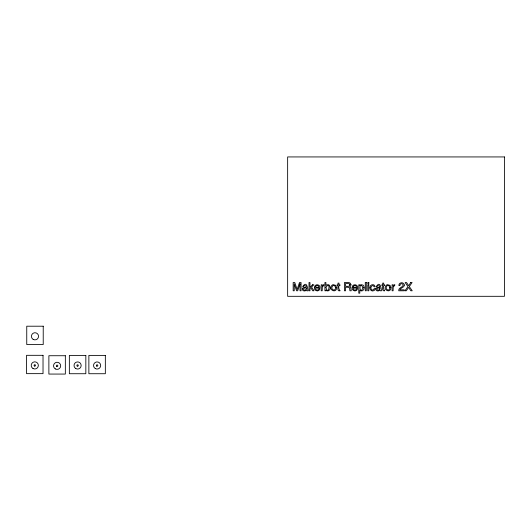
<?xml version="1.0" encoding="UTF-8"?>
<svg xmlns="http://www.w3.org/2000/svg" width="531" height="531" viewBox="0 0 531 531"><rect width="100%" height="100%" fill="white"/><g stroke="black" fill="none" stroke-linecap="round" stroke-linejoin="round"><path stroke-width="0.8" d="M300.035 283.833L300.015 290.782L301.07 290.782L301.07 282.538L299.491 282.538L297.141 289.508L294.771 282.538L293.172 282.538L293.172 290.782L294.24 290.782L294.207 283.833L296.577 290.782L297.685 290.782L300.035 283.833M363.038 287.742C359.268 296.842 358.69 278.994 363.038 287.742M325.875 287.171C328.277 297.201 331.483 280.189 325.875 287.171M330.209 287.663C330.68 290.052 327.421 292.309 325.848 290.012L325.848 290.782L324.919 290.782L324.919 282.512L325.895 282.512L325.895 285.505L326.691 284.842L328.224 284.662A2.27 2.27 0 0 1 329.505 285.386L330.209 287.663M336.574 287.649C336.78 293.782 327.839 289.959 331.742 285.499A2.482 2.482 0 0 1 333.196 284.656L335.771 285.373L336.574 287.649M369.988 287.198C369.337 289.455 371.673 291.911 373.884 290.649A2.064 2.064 0 0 0 374.793 289.694L375.085 288.658L374.109 288.658L373.598 289.707L372.218 290.052A1.241 1.241 0 0 1 371.401 289.475C369.536 287.437 372.988 283.501 374.109 286.793L375.085 286.793C375.045 283.581 369.895 284.178 369.988 287.198M390.876 287.649C391.075 293.782 382.141 289.959 386.044 285.499A2.482 2.482 0 0 1 387.491 284.656L390.073 285.373L390.876 287.649M314.491 287.205C313.277 290.749 319.058 292.647 319.841 288.897L318.852 288.897C318.361 290.895 315.115 290.231 315.52 288.101L319.927 288.101C320.89 284.277 314.724 283.368 314.491 287.205M352.172 287.205C350.964 290.749 356.746 292.647 357.529 288.897L356.54 288.897C356.049 290.895 352.796 290.231 353.208 288.101L357.615 288.101C358.578 284.277 352.411 283.368 352.172 287.205M364.067 287.649C364.598 290.019 361.452 292.296 359.786 290.112L359.786 293.178L358.777 293.178L358.777 284.802L359.759 284.802L359.759 285.598L360.974 284.709L362.978 285.067A2.522 2.522 0 0 1 363.888 286.362L364.067 287.649M349.829 284.868C349.856 287.005 346.789 286.169 345.548 286.315L345.548 283.501L349.192 283.667L349.829 284.868M302.391 288.811C301.92 291.127 305.318 291.685 306.414 289.986L306.898 290.822L308.04 290.809C307.622 288.306 306.852 280.322 302.663 286.607L303.606 286.607L304.296 285.585L306.301 286.017C306.812 288.333 302.537 286.461 302.391 288.811M375.848 288.811C375.384 291.127 378.776 291.685 379.877 289.986L380.355 290.822L381.504 290.809C381.079 288.306 380.315 280.322 376.127 286.607L377.07 286.607L377.753 285.585L379.758 286.017C380.269 288.333 376.001 286.461 375.848 288.811M404.27 285.127C404.257 287.749 400.58 287.643 399.843 289.826L404.23 289.826L404.23 290.782L398.715 290.782C398.29 287.583 402.518 287.643 403.148 285.174C403.188 282.89 399.471 283.395 399.936 285.598L398.907 285.598C398.469 282.831 402.558 281.656 403.912 283.853A2.429 2.429 0 0 1 404.27 285.127M335.519 287.683C335.838 292.116 329.89 289.435 332.433 286.189A1.374 1.374 0 0 1 333.349 285.525L335.001 285.95L335.519 287.683M389.82 287.683C390.132 292.116 384.192 289.435 386.734 286.189A1.374 1.374 0 0 1 387.65 285.525L389.296 285.95L389.82 287.683M350.964 284.762L350.659 285.977L349.803 286.733L350.719 287.669L351.276 290.782L349.909 290.782L349.524 287.809L348.09 287.251L345.548 287.251L345.548 290.782L344.433 290.782L344.433 282.538C346.378 282.731 350.845 281.543 350.964 284.762M306.367 288.539C306.447 289.913 304.263 290.729 303.493 289.574L303.526 288.685L304.223 288.207L306.367 287.722L306.367 288.539M379.824 288.539C379.904 289.913 377.727 290.729 376.95 289.574L376.99 288.685L377.68 288.207L379.824 287.722L379.824 288.539M322.31 286.727L322.204 290.782L321.195 290.782L321.195 284.775L322.158 284.775L322.158 285.811C324.76 283.116 324.375 285.811 322.31 286.727M393.212 286.727L393.113 290.782L392.104 290.782L392.104 284.775L393.059 284.775L393.059 285.811C395.668 283.116 395.283 285.811 393.212 286.727M315.686 286.594L315.553 287.298L318.892 287.298C319.085 285.432 316.27 284.835 315.686 286.594M353.374 286.594L353.234 287.298L356.573 287.298C356.772 285.432 353.958 284.835 353.374 286.594M410.755 282.538L408.671 285.691L406.56 282.538L405.166 282.538L407.934 286.561L404.98 290.782L406.328 290.782L408.611 287.397L410.835 290.782L412.222 290.782L409.321 286.561L412.083 282.538L410.755 282.538M312.573 284.775L309.978 287.324L309.978 282.538L309.009 282.538L309.009 290.782L309.978 290.782L309.978 288.525L310.827 287.756L312.699 290.782L313.987 290.782L311.558 287.025L313.861 284.775L312.573 284.775M339.959 290.782C336.893 291.672 338.134 287.125 337.981 285.598L337.165 285.598L337.165 284.775L337.981 284.775L337.981 283.096L339.004 283.096L339.004 284.775L339.959 284.775L339.959 285.598L339.004 285.598C338.247 288.101 339.19 289.581 339.959 290.782M384.67 290.782C381.61 291.672 382.844 287.125 382.692 285.598L381.875 285.598L381.875 284.775L382.692 284.775L382.692 283.096L383.714 283.096L383.714 284.775L384.67 284.775L384.67 285.598L383.714 285.598C382.957 288.101 383.9 289.581 384.67 290.782M504.45 156.937L287.643 156.937L287.643 296.311L504.45 296.311L504.45 156.937M366.284 282.538L365.275 282.538L365.275 290.782L366.284 290.782L366.284 282.538M368.826 282.538L367.797 282.538L367.797 283.687L368.826 283.687L368.826 282.538M368.826 284.802L367.797 284.802L367.797 290.782L368.826 290.782L368.826 284.802M43.223 326.207L26.749 326.207L26.749 344.539L43.223 344.539L43.223 326.207M43.024 355.319L26.55 355.319L26.55 373.645L43.024 373.645L43.024 355.319M85.83 355.398L69.355 355.398L69.355 373.724L85.83 373.724L85.83 355.398M105.344 355.392L88.869 355.392L88.869 373.724L105.344 373.724L105.344 355.392M65.346 355.73L48.879 355.73L48.879 374.063L65.346 374.063L65.346 355.73M32.988 368.494A3.571 3.571 0 0 0 38.358 365.428A3.571 3.571 0 0 0 33.015 362.308A3.571 3.571 0 0 0 32.988 368.494M34.429 366.025A0.717 0.717 0 0 0 35.497 365.414A0.717 0.717 0 0 0 34.429 364.79A0.717 0.717 0 0 0 34.429 366.025M55.317 368.912A3.571 3.571 0 0 0 60.687 365.839A3.571 3.571 0 0 0 55.343 362.726A3.571 3.571 0 0 0 55.317 368.912M56.751 366.443A0.717 0.717 0 0 0 57.826 365.832A0.717 0.717 0 0 0 56.757 365.209A0.717 0.717 0 0 0 56.751 366.443M77.234 366.105A0.717 0.717 0 0 0 78.303 365.494A0.717 0.717 0 0 0 77.234 364.87A0.717 0.717 0 0 0 77.234 366.105M75.794 368.574A3.571 3.571 0 0 0 81.163 365.507A3.571 3.571 0 0 0 75.82 362.388A3.571 3.571 0 0 0 75.794 368.574M95.308 368.574A3.571 3.571 0 0 0 100.678 365.501A3.571 3.571 0 0 0 95.334 362.388A3.571 3.571 0 0 0 95.308 368.574M96.748 366.105A0.717 0.717 0 0 0 97.823 365.494A0.717 0.717 0 0 0 96.755 364.87A0.717 0.717 0 0 0 96.748 366.105M33.188 339.389A3.571 3.571 0 0 0 38.557 336.315A3.571 3.571 0 0 0 33.214 333.202A3.571 3.571 0 0 0 33.188 339.389"/></g></svg>
